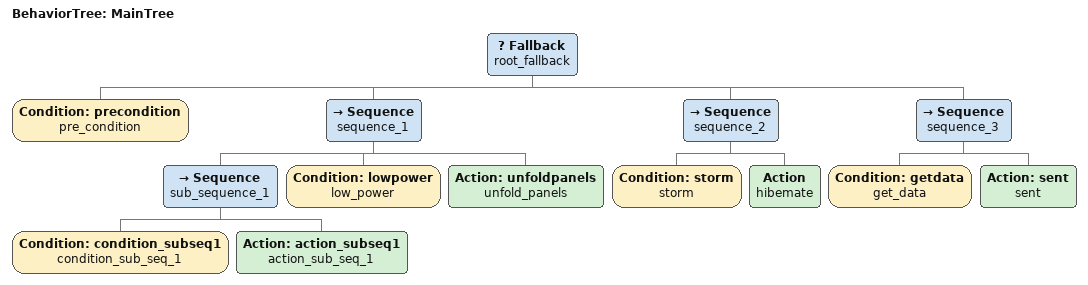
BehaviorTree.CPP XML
<?xml version="1.0"?>
<root name="Depth">
     <BehaviorTree ID="MainTree" name="maintree">
        <Fallback name="root_fallback">
            <Condition ID="precondition"    name="pre_condition"/>
            <Sequence name="sequence_1">
                <Sequence name="sub_sequence_1">
                    <Condition ID="condition_subseq1"    name="condition_sub_seq_1"/>
                    <Action ID="action_subseq1"   name="action_sub_seq_1"/>
                </Sequence>
                <Condition ID="lowpower"    name="low_power"/>
                <Action ID="unfoldpanels"   name="unfold_panels"/>
            </Sequence>
            <Sequence name="sequence_2">
                <Condition ID="storm"      name="storm"/>
                <Action name="hibemate"/>
            </Sequence>
            <Sequence name="sequence_3">
                <Condition ID="getdata"    name="get_data"/>
                <Action ID="sent"          name="sent"/>
            </Sequence>
        </Fallback>
     </BehaviorTree>
</root>
